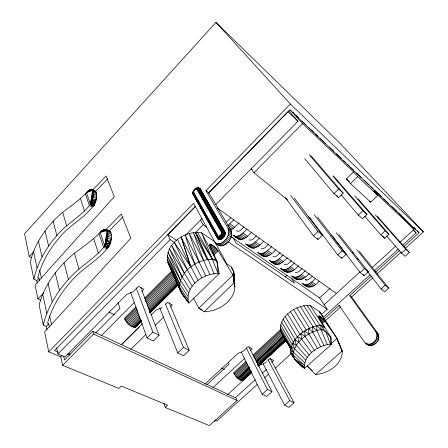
<?xml version="1.0" encoding="UTF-8"?>
<svg xmlns="http://www.w3.org/2000/svg" width="448" height="448" viewBox="0 0 448 448"><rect width="100%" height="100%" fill="white"/><g stroke="black" fill="none" stroke-linecap="round" stroke-linejoin="round"><path stroke-width="0.67" d="M195.194 189.521C193.788 189.084 193.368 191.8 193.452 192.769L217.717 236.27C216.653 244.283 227.959 236.292 224.874 231.65L200.334 189.034L198.626 188.037L195.49 188.709C195.014 189.437 192.987 190.439 193.838 191.419M47.029 329.756L46.323 326.385L43.243 325.007L39.155 305.049C44.498 284.301 58.184 266.767 74.413 253.221C84.073 246.294 93.638 239.271 101.909 230.742C104.899 228.15 110.947 229.925 111.306 234.097C111.922 238.23 110.93 242.514 108.926 246.154C99.238 260.086 82.947 267.529 72.01 280.398C60.872 292.695 51.862 307.132 47.516 323.249L48.714 323.786L49.431 327.152M193.077 192.472L193.043 194.012L217.823 238.672L193.43 195.104L193.318 192.797C192.629 190.898 195.406 189.627 196.386 188.283L197.831 188.513L222.622 231.907C223.216 234.55 220.231 238.638 217.437 237.076L193.116 193.374L193.077 192.472C194.135 190.159 196.65 186.732 199.623 188.367L197.389 187.93M219.184 273.515L188.86 303.162C183.887 286.222 203.913 272.67 219.184 273.515L216.978 261.24L209.67 245.185L209.888 244.182C213.472 244.742 215.986 248.192 218.221 250.824L232.994 275.044L234.802 287.045L234.534 290.175L233.621 293.367L232.092 296.526L227.382 302.417L220.942 307.233L213.455 310.458L205.716 311.752L204.126 311.758L198.817 308.202L193.29 297.842M193.43 195.104L192.982 193.228L193.301 191.8L193.413 192.063M193.872 190.417L194.981 189.42M37.279 283.136L36.736 280.56L33.846 279.132L30.324 261.918C34.983 242.206 47.449 225.249 62.692 212.268C71.585 205.677 80.578 199.214 88.032 190.999C90.53 188.334 96.152 189.89 96.555 193.592C97.054 197.355 96.068 201.214 94.27 204.523C85.434 217.605 70.263 224.549 60.239 236.645C49.846 248.399 41.653 262.242 37.817 277.542L38.942 278.096L39.497 280.672M307.171 366.005L315.538 374.517C327.751 373.677 342.838 364.442 342.25 350.868L336.98 338.486L324.884 321.154C324.318 320.298 317.906 313.046 318.702 317.072L330.932 337.602L331.654 344.21L304.606 368.357C298.407 364.773 293.927 358.77 290.45 352.621C290.92 337.288 306.914 326.928 320.88 325.041L324.268 327.236L322.991 327.214M324.083 318.976L339.069 305.374L364.386 341.936C370.059 350.678 382.794 341.286 377.686 333.161L351.579 297.03L349.737 295.686L371.465 275.957M365.994 343.454C372.462 346.954 379.893 337.686 375.827 331.862L349.737 295.686M192.998 192.707L193.11 194.331L193.71 195.11L193.631 194.538M193.217 192.254L193.256 193.06L217.549 236.667L217.918 238.566L218.607 239.45M233.912 274.977L233.8 271.247L231.482 267.047L226.979 264.13L214.637 241.55L201.516 232.775C184.99 230.059 163.957 244.272 167.888 262.377L181.664 293.306L188.86 303.162M194.964 189.37L196.627 188.199L197.786 188.143C195.944 186.396 189.734 196.857 194.807 189.375M197.086 188.031L198.212 188.373L223.076 231.818C223.726 234.718 220.455 239.198 217.392 237.485L193.049 193.693L193.62 191.246M233.8 271.247L233.458 273.941L234.041 282.856L204.126 311.758M108.102 230.524L104.608 229.494L100.139 232.282L106.943 230.698L107.447 231.745L104.793 246.075L106.294 243.298L109.855 244.266L108.382 247.027L104.793 246.075L100.139 232.282L105.51 229.561L106.943 230.698L104.793 246.075L107.335 248.511L109.418 245.224L105.84 244.261L104.793 246.075L108.086 247.503M163.951 403.726L165.267 407.484L167.63 405.272L121.313 386.058L118.866 388.433L62.619 365.338L60.754 356.888L48.742 351.854L193.57 203.314L214.609 241.802C221.598 252.582 234.83 239.243 231.039 230.479L208.807 192.69L205.957 190.613L290.377 104.031L215.942 22.4L24.545 233.722L29.221 256.547L31.455 257.701M216.076 243.348C223.647 245.7 230.938 235.217 228.071 228.396L205.957 190.613M93.974 203.963L93.772 205.341L92.809 206.735L89.415 205.727L85.316 193.738M93.498 205.783L90.406 204.338L86.419 192.511L91.269 189.616L92.529 190.49L90.406 204.338L92.809 206.735M290.83 349.188L283.545 336.476C272.373 320.617 295.249 303.862 310.24 305.497L319.782 311.881L336.538 337.501L342.362 351.456L338.425 342.513M222.992 238.084L221.038 236.292L222.023 234.007L222.186 232.042L197.473 188.714L196.907 188.446L195.619 189.062M304.741 362.706L290.517 349.602L294.991 359.391L304.399 367.461L297.55 362.46L304.606 368.357C303.279 354.844 318.405 345.464 330.383 344.243L330.932 337.602L323.473 329.078C309.45 331.01 293.356 341.376 292.813 356.77M225.103 232.215L223.524 231.79L221.782 232.215L220.881 235.273L219.386 236.449L217.717 236.27L219.386 236.449L220.881 235.273L222.023 234.007L221.782 232.215L197.148 188.961L196.011 188.776L197.148 188.961L197.54 188.322M193.166 191.962L192.993 192.954L193.396 193.693M94.03 203.986L93.772 205.341L90.406 204.338L92.966 191.374L92.529 190.49L86.419 192.511L90.462 189.644L87.489 191.47L89.555 189.974L88.032 190.999M193.542 191.974L218.344 236.354L218.26 238.342L219.128 239.652M187.869 299.404L179.771 287.678L167.888 262.377L180.555 290.993L188.563 302.411C184.475 297.08 178.735 291.48 179.766 284.122C180.466 278.606 183.478 273.694 187.309 269.774C194.774 262.573 205.391 258.35 215.796 259.638L216.978 261.24L218.131 273.482L201.516 232.775L215.796 259.638M94.08 204.036L93.772 205.341L90.468 204.249C81.155 216.541 66.679 223.608 56.885 235.547C45.976 248.058 37.486 262.842 33.846 279.132M43.243 325.007C47.393 307.849 56.745 292.443 68.426 279.362C79.134 266.661 94.662 259.067 104.86 245.98L108.382 247.027L108.746 245.689M94.136 204.047L93.772 205.341L94.724 203.661L91.375 202.647L90.406 204.338L93.262 192.528L92.966 191.374L96.253 192.438M105.84 244.261L108.926 246.154L104.86 245.98C107.419 241.808 108.791 236.555 107.447 231.745L110.953 232.77M224.532 235.95L221.441 234.405L221.844 233.027L223.625 232.999L225.215 233.593M91.375 202.647L94.27 204.523L90.468 204.249C92.596 200.777 93.783 196.605 93.262 192.528L96.555 193.592M193.099 192.147L193.334 191.43M193.099 192.349L193.452 191.324M193.379 191.912L193.032 193.799L193.374 194.32M111.306 234.097L107.794 233.078L104.793 246.075L107.033 241.326L110.247 243.292L108.382 247.027L108.797 245.745M110.863 239.35L111.485 237.429L107.957 236.426L104.793 246.075L107.324 240.324L110.869 241.31L109.486 244.485M94.186 204.086L93.772 205.341L95.127 202.776L91.79 201.757L90.406 204.338L93.397 193.917L96.695 194.975M96.046 198.43L96.667 196.549L93.363 195.502L90.406 204.338L92.478 199.942L95.805 200.973L93.772 205.341L94.993 202.121M193.542 190.982L194.617 189.431L196.325 188.58M107.033 241.326L110.583 242.306L108.382 247.027L108.864 245.745M110.314 241.898L111.278 239.333L107.75 238.336L104.793 246.075L107.974 234.657L111.49 235.665M95.726 200.194L96.466 198.262L93.15 197.221L90.406 204.338L92.753 199.024L96.074 200.06L93.772 205.341L95.491 201.88L92.478 199.942M221.693 239.103L220.069 237.054L221.161 235.53L221.866 235.267L224.095 236.718M108.382 247.027L108.937 245.756M193.284 191.57L193.575 190.898M217.549 238.442L217.414 237.877C220.707 239.725 224.23 234.909 223.524 231.79L223.765 231.286L198.626 188.037M245.924 361.525L233.582 372.904C235.48 375.984 238.594 380.951 242.648 380.24L251.082 372.333M135.8 306.97L124.449 318.354C126.47 323.215 134.669 331.962 138.695 323.887M193.928 190.49L194.342 189.907L194.684 190.109M225.215 232.87L223.166 232.355L222.264 232.96L222.617 233.509L225.098 234.366M218.344 236.354L220.091 235.805L221.441 234.405M219.716 239.714L218.59 237.513L219.386 236.449L219.923 238.157L221.015 239.439M36.736 280.56L38.942 278.096M46.323 326.385L48.714 323.786M29.221 256.547L34.026 251.513M92.646 190.081L106.098 175.98L114.324 196.694L35.039 284.939L37.884 298.844L40.858 300.255M95.777 191.335L107.811 178.752M195.474 206.332L54.449 350.616L58.223 352.212M208.807 192.69L289.794 109.833L419.065 232.747L403.542 246.837M201.818 277.922L181.132 236.975L190.702 266.834L174.294 242.262L170.134 239.63L167.838 234.724L195.681 206.242M208.382 193.25L288.002 111.793L298.01 121.257L215.762 204.624M141.781 291.245L143.752 289.262L138.443 286.345L133.011 291.844L126.711 294.426L65.033 356.961L57.954 353.976L170.134 239.63M37.884 298.844L43.77 292.863M105.538 230.026L121.223 214.071L130.827 238.241L44.626 331.761L48.742 351.854M60.754 356.888L62.003 355.617M109.351 230.765L123.077 216.838M185.892 234.903L202.059 218.518M165.267 407.484L209.395 425.6L237.082 400.495L235.934 397.975L92.786 331.318L64.523 359.94L63.678 356.21M62.619 365.338L93.559 334.074L92.786 331.318M287.599 199.926L253.949 172.715L302.546 123.614L290.237 109.922M95.553 333.11L119.958 308.459L117.958 302.484M200.586 220.007L203.168 224.762L195.507 232.495L207.362 259.756L193.413 232.708L203.582 260.495L209.899 274.574M101.158 335.821L134.478 302.31M144.687 298.06L171.836 270.838M124.824 319.273L136.192 307.877M145.09 298.962L172.284 271.718M125.35 320.247L136.623 308.958M145.449 300.126L172.9 272.642M126.011 321.25L137.301 309.96M145.645 301.616L173.13 274.12M126.795 322.258L137.603 311.461M146.446 302.624L173.953 275.128M127.674 323.238L137.995 312.934M146.843 304.097L174.373 276.612M230.894 217.711L226.145 221.939M128.626 324.167L138.46 314.356M147.314 305.525L174.854 278.057M227.685 225.652L233.912 219.878M209.266 245.106L210.241 244.132M129.623 325.013L138.964 315.7M147.818 306.88L175.857 278.942M209.261 245.694L210.728 244.233M209.838 245.958L211.327 244.479M130.637 325.752L139.485 316.943M148.338 308.129L176.366 280.224M210.039 246.831L212.016 244.86M210.308 247.828L212.783 245.364M131.634 326.374L139.994 318.058M148.842 309.26L176.859 281.389M149.761 312.598L178.304 284.144M210.633 248.931L213.601 245.98M132.597 326.85L140.538 318.959M149.464 310.083L177.24 282.47M211.478 249.637L214.446 246.691M133.493 327.169L140.93 319.782M149.352 311.416L177.598 283.354M230.58 230.026L233.38 228.374L239.142 222.796M149.643 312.094L177.856 284.082M212.324 250.415L215.292 247.47M149.856 312.57L178.097 284.536M150.517 312.155L177.61 285.27M135.554 327.146L141.473 321.278M150.349 312.469L177.968 285.062M135.974 326.816L141.422 321.406M150.343 312.558L178.091 285.023M212.156 252.224L216.115 248.298M212.934 253.075L216.894 249.15M120.999 344.882L142.29 323.786M151.206 314.961L156.156 310.055L162.193 307.552M121.408 344.848L139.3 327.13M213.64 253.926L217.605 250.001M213.758 255.242L218.221 250.824M165.575 304.209L167.507 302.299L172.435 305.004L170.514 306.897M251.474 232.406L246.215 237.429L242.043 239.439L240.722 239.568L238.414 238.997L232.904 235.116C238.05 238.997 243.684 232.512 246.904 229.118M149.772 312.116L178.214 284.144M243.88 226.929C242.071 228.497 239.327 232.837 236.365 230.81M130.939 349.216L145.813 334.589M155.232 325.326L163.66 317.038M141.921 290.534L159.113 335.25L153.272 340.956L147.034 337.904L152.908 332.142L136.265 287.963M256.418 235.782C254.514 237.345 252.246 241.242 249.194 239.882M263.872 241.158L258.586 246.154L254.442 248.091L253.12 248.209L250.807 247.615L245.454 243.841C250.55 247.75 256.228 241.427 259.437 238.022M257.555 252.258C262.601 256.183 268.318 250.04 271.51 246.618M268.425 244.406C266.51 245.963 264.359 249.659 261.346 248.433M346.366 178.903L353.55 171.976L357.784 176.607L377.765 195.53L370.686 202.205L350.515 183.579L346.366 178.903L349.384 181.692M333.95 193.592L338.638 189.078L343.174 193.138L338.509 197.607L333.95 193.592L304.786 158.71M258.485 252.952C264.488 259.986 271.236 255.142 275.817 249.62M350.515 183.579L357.784 176.607M280.14 252.616C278.236 254.173 275.923 258.014 272.894 256.586M169.154 302.842L189.196 350.302L183.49 355.746L177.727 352.923L183.456 347.43L165.301 303.705M287.358 257.779L282.038 262.702L277.95 264.51L274.31 263.962L269.242 260.389C274.266 264.342 280.022 258.3 283.22 254.856M313.443 235.889L317.918 231.627L322.442 235.234L317.99 239.456L313.443 235.889L285.382 197.641M298.458 265.703C293.44 272.031 286.692 275.246 280.538 268.24C285.516 272.21 291.301 266.302 294.493 262.847M291.402 260.602C289.492 262.153 287.157 265.972 284.144 264.516M285.057 277.178L287.084 275.262M358.294 215.046L362.846 210.762L367.018 214.502L362.494 218.747L358.294 215.046L341.18 194.874M302.193 268.38C300.283 269.92 298.082 273.554 295.109 272.238M309.243 273.302C304.259 279.558 297.545 282.722 291.452 275.834C296.386 279.81 302.198 274.042 305.379 270.581M249.547 368.357L238.386 378.823L249.676 368.469M256.654 361.693L283.545 336.476L284.071 336.941L256.351 362.354M337.753 254.951L342.104 250.897L346.282 254.229L341.953 258.25L337.753 254.951L309.473 217.347M319.105 281.187C314.546 287.185 307.485 289.593 302.008 283.175C306.645 287 312.346 281.954 315.398 278.527M312.262 276.282C310.66 277.917 307.731 281.394 305.144 279.294M204.837 384.227L237.938 353.466L243.27 351.187L248.22 346.59L252.174 348.757L250.197 350.582M206.847 384.81L229.186 364.073L228.301 362.191M212.89 387.677L245.039 357.974M380.744 234.83L385.162 230.754L389.015 234.209L384.625 238.252L380.744 234.83L364.784 216.25M253.12 354.894L280.37 329.773M234.03 373.755L246.378 362.387M253.579 355.751L280.84 330.641L280.252 327.499L291.39 346.836M234.59 374.651L246.915 363.306M253.59 357.162L281.322 331.632L280.84 330.641M235.239 375.558L247.52 364.258M254.178 358.142L281.814 332.718L290.825 348.202L281.215 331.408L280.252 327.499M330.193 288.249L319.637 297.959L230.67 236.449M235.962 376.454L247.811 365.568M255.024 358.943L282.318 333.855L291.133 348.79L282.834 334.992L255.69 359.918M236.746 377.311L249.038 366.027M249.396 367.254L237.558 378.112L249.446 367.349M256.082 361.116L283.354 336.095L291.133 348.886M239.198 379.434L249.978 369.561M257.163 362.981L284.878 337.59M239.977 379.926L250.751 370.059M257.415 363.955L285.118 338.593M240.694 380.279L250.947 370.899M257.611 364.801L285.807 339.002M324.145 304.702L360.142 271.779M241.338 380.492L251.07 371.594M257.729 365.506L285.897 339.741M249.071 373.722L250.611 372.31M259.874 363.843L261.414 362.432M270.161 354.435L271.701 353.024M280.448 345.027L281.994 343.622M241.892 380.559L251.608 371.672M258.261 365.59L285.886 340.334M258.294 365.736L261.901 362.443M263.446 361.026L272.205 353.018M273.75 351.607L281.994 344.07M284.054 342.188L285.6 340.777M360.231 272.586L364.465 268.716L368.334 271.802L364.123 275.638L360.231 272.586L332.343 236.264M242.329 380.475L251.524 372.064M258.171 365.994L286.266 340.306M242.648 380.24L251.423 372.221M258.132 366.089L285.992 340.62M227.646 394.666L251.748 372.646M258.922 366.083L259.952 365.148L265.093 362.93L266.549 361.603M267.999 360.276L269.942 358.506L273.644 360.539L271.712 362.298M372.254 267.478L395.998 245.834M399.616 242.542L414.07 229.365L398.446 212.8M318.209 316.837L319.245 315.896M321.412 314.563L327.208 309.277L319.088 297.142M318.17 317.554L319.715 316.148M318.724 317.918L320.27 316.512M319.346 318.394L320.891 316.988M319.497 319.43L321.558 317.559M320.191 320.074L322.252 318.203M322.991 317.559L370.076 274.753M374.214 270.99L398.535 248.886M402.674 245.123L416.125 232.893L413.28 229.818M235.222 397.902L255.27 379.68M262.466 373.145L266.577 369.404M320.891 320.779L322.952 318.903M375.603 272.199L399.403 250.594M321.059 321.983L323.635 319.648M321.709 322.739L324.285 320.404M322.308 323.49L324.884 321.154M214.446 421.344L216.003 419.933M325.377 320.779L340.928 306.678M351.579 297.03L372.781 277.81M376.914 274.058L401.218 252.028M405.356 248.282L423.455 231.874L340.133 143.455L215.942 22.4M401.509 253.137L405.804 249.245L409.377 252.448L405.104 256.306L401.509 253.137L386.557 235.9M256.161 361.267L283.545 336.476L291.094 348.841M257.191 384.468L216.905 420.946L215.102 420.19M264.421 377.916L268.554 374.175M275.268 368.094L291.278 353.595M262.136 394.229L267.445 389.458L271.975 391.72L266.689 396.458L262.136 394.229L241.231 352.05M381.08 288.938L385.196 285.242L388.791 288.103L384.698 291.771L381.08 288.938L366.979 270.9M331.24 343.61L336.98 338.486M315.538 374.517L342.25 350.868M284.648 405.244L289.839 400.658L294.067 402.774L288.904 407.327L284.648 405.244L263.144 363.849M222.617 233.509L222.023 234.007L224.868 235.155M195.838 188.518L195.49 188.709L196.627 188.199M196.907 188.446L197.848 187.942L200.312 188.994L224.549 231.47C225.938 235.015 222.242 240.335 218.327 239.215M195.048 189.039L195.647 188.586M217.767 237.317L221.038 236.292M194.617 189.431L195.782 188.658M196.386 188.283L198.038 187.93L196.913 188.25M104.759 230.098L103.594 229.757L101.31 231.213L104.608 229.494M101.909 230.742L103.594 229.757M197.473 188.714L198.985 188.278L200.01 188.625M86.419 192.511L91.958 189.902L95.239 190.971M195.944 188.457L197.182 187.992M100.139 232.282L106.294 229.964L109.788 230.994M221.844 233.027L196.532 188.888M198.072 188.317L199.158 188.227M331.654 344.21L330.383 344.243L325.892 331.906L320.925 329.437L316.831 325.713L316.882 330.45L323.966 345.492M106.294 243.298L110.247 243.292M198.862 188.054L198.346 188.037L198.638 188.21M91.79 201.757L95.491 201.88M198.195 187.908L198.542 187.947M107.335 248.511L103.712 247.554L98.93 233.565M219.453 236.874L220.069 237.054M106.943 230.698L110.443 231.728M92.529 190.49L95.81 191.559M224.874 231.65L223.765 231.286C225.383 234.707 220.5 240.962 217.185 237.838M214.066 273.728L208.118 259.61L195.507 232.495L212.559 259.375L216.978 261.24M68.454 353.22L70.358 354.038M67.172 354.015L69.726 355.102M93.559 334.074L237.082 400.495M109.043 312.06L114.598 314.826M221.284 367.965L224.381 369.51M152.908 332.142L159.113 335.25M183.456 347.43L189.196 350.302M202.266 309.977L198.817 308.202L232.994 275.044L233.458 273.941L234.41 284.054L233.643 272.479L234.018 273.683L234.802 287.045L233.643 272.479M217.549 236.667L218.59 237.513M218.277 236.578L219.005 237.009L219.542 238.745L220.349 239.646M294.991 359.391L304.293 365.17L290.45 352.621M167.838 234.724L176.674 240.352M309.243 354.984L298.738 342.199L294.93 339.774L296.307 345.374L307.25 357.538M311.657 352.559L301.7 339.181L297.668 336.588L298.738 342.199M296.307 345.374L292.785 343.073L294.47 348.617L305.732 360.136M198.99 188.082L224.179 231.347C225.669 234.853 221.441 240.705 217.672 238.599M199.707 188.446L200.334 189.034M215.253 242.687L219.089 245.358M365.585 343.095L367.881 344.714M219.419 243.79L222.432 245.812M369.27 344.232L371.157 345.498M218.193 243.908L221.211 245.924M368.105 344.193L369.992 345.453M217.067 243.762L220.086 245.773M367.002 343.93L368.889 345.19M314.429 350.336L305.105 336.42L300.927 333.626L301.7 339.181M220.702 243.41L223.72 245.431M370.468 344.047L372.355 345.318M222.012 242.771L225.025 244.798M371.655 343.65L373.537 344.915M223.3 241.892L226.313 243.93M372.798 343.039L374.679 344.31M224.532 240.811L227.539 242.85M373.862 342.244L375.738 343.521M225.669 239.551L228.67 241.595M374.802 341.281L376.678 342.563M203.168 224.762L206.629 227.119M227.976 241.662L327.208 309.277M222.186 232.042L222.706 232.394M226.671 238.151L229.667 240.206M375.609 340.183L377.479 341.471M227.506 236.662L230.502 238.722M376.242 338.99L378.112 340.278M228.15 235.127L231.14 237.194M376.684 337.73L378.554 339.018M228.586 233.593L231.571 235.665M376.925 336.448L378.79 337.742M236.118 236.359L240.722 239.568M248.679 245.112L253.12 248.209M260.798 253.557L265.082 256.547M272.496 261.71L276.634 264.594M283.791 269.584L287.79 272.373M294.711 277.194L298.581 279.888M305.273 284.553L309.014 287.157M234.898 236.219L239.501 239.417M247.458 244.955L251.894 248.046M259.571 253.389L263.855 256.368M271.27 261.526L275.408 264.41M282.57 269.394L286.569 272.171M293.49 276.993L297.354 279.681M304.052 284.34L307.793 286.944M228.799 232.109L231.778 234.181M376.958 335.182L378.823 336.476M258.093 252.633L262.763 255.931M233.817 235.799L238.414 238.997M246.372 244.53L250.807 247.615M270.178 261.083L274.31 263.962M281.473 268.94L285.471 271.718M292.393 276.534L296.257 279.222M302.954 283.875L306.695 286.479M228.536 229.471L231.51 231.549M376.398 332.853L378.263 334.152M237.446 236.225L242.043 239.439M250.001 244.994L254.442 248.091M262.119 253.456L266.403 256.446M273.812 261.621L277.95 264.51M285.107 269.511L289.106 272.3M296.022 277.133L299.886 279.832M306.578 284.508L310.313 287.118M228.782 230.72L231.756 232.798M376.779 333.973L378.644 335.272M339.069 305.374L339.998 306.029M238.829 235.805L243.432 239.025M251.384 244.597L255.819 247.705M263.497 253.081L267.775 256.077M275.184 261.268L279.317 264.163M286.468 269.17L290.466 271.97M297.377 276.814L301.241 279.518M307.927 284.2L311.662 286.815M228.071 228.396L231.039 230.479M375.827 331.862L377.686 333.161M223.58 237.434L220.881 235.273M228.284 226.716L231.991 229.326M240.24 235.122L244.832 238.353M252.784 243.936L257.214 247.05M264.886 252.442L269.164 255.45M276.562 260.646L280.694 263.553M287.84 268.576L291.833 271.382M298.743 276.237L302.602 278.947M309.282 283.64L313.012 286.266M294.47 348.617L291.301 346.388L293.289 351.82M228.614 225.014L233.38 228.374M241.623 234.186L246.215 237.429M254.156 243.029L258.586 246.154M266.241 251.558L270.519 254.576M277.911 259.79L282.038 262.702M289.178 267.742L293.166 270.553M300.065 275.425L303.918 278.141M310.593 282.85L314.322 285.482M305.525 279.597L306.589 280.347M229.947 223.832L234.707 227.203M242.934 233.033L247.526 236.286M255.455 241.909L259.879 245.039M267.529 250.46L271.802 253.484M279.182 258.72L283.304 261.638M290.438 266.694L294.42 269.517M301.314 274.4L305.161 277.127M311.825 281.848L315.549 284.486M317.464 348.376L308.846 333.995L304.595 330.971L305.105 336.42M217.28 207.995L336.37 293.518M222.359 238.65L220.091 235.805M320.673 346.746L312.816 331.985L308.554 328.726L308.846 333.995M308.23 216.602L310.94 218.798M331.027 235.038L333.194 236.79M352.195 252.151L353.282 253.03M252.235 169.635L251.149 168.756L253.949 172.715M316.882 330.45L312.676 326.95L312.816 331.985M217.89 238.89L218.17 239.12L193.043 194.012M333.547 176.098L367.018 214.502M307.21 365.999L312.284 370.714M413.286 230.21L416.125 232.893M302.546 123.614L353.55 171.976M414.07 229.365L373.492 190.887L377.765 195.53M292.818 112.302L294.33 113.742M295.344 114.705L298.374 117.589M301.913 120.954L305.956 124.802M308.991 127.686L309.999 128.649M311.013 129.612L314.042 132.496M315.56 133.941L318.086 136.343M320.107 138.27L325.668 143.556M329.207 146.922L333.754 151.25M336.28 153.653L341.841 158.945M343.358 160.39L345.884 162.792M347.402 164.231L349.423 166.158M350.431 167.121L353.466 170.005M356.496 172.889L361.553 177.699M364.078 180.102L369.13 184.912M370.647 186.357L373.173 188.759M374.69 190.198L381.259 196.454M383.79 198.856L388.842 203.666M391.367 206.069L396.928 211.361M290.377 104.031L423.455 231.874M413.829 227.13L415.733 229.174M417.161 230.703L419.065 232.747M369.751 201.163L370.686 202.205M288.725 110.852L298.01 121.257M377.384 216.378L409.377 252.448M375.228 214.726L405.804 249.245M358.047 198.811L389.015 234.209M354.693 195.871L385.162 230.754M332.758 175.941L362.846 210.762M382.368 235.631L384.625 238.252M310.873 155.579L343.174 193.138M309.176 154.728L338.638 189.078M336.734 195.49L338.509 197.607M359.369 251.345L388.791 288.103M356.681 249.514L385.196 285.242M339.192 234.797L368.334 271.802M336.241 232.764L364.465 268.716M357.157 258.328L358.008 259.426M317.542 217.05L346.282 254.229M363.278 274.54L364.123 275.638M314.3 214.794L342.104 250.897M294.297 198.005L322.442 235.234M341.118 257.141L341.953 258.25M290.73 195.502L317.918 231.627M317.162 238.33L317.99 239.456M217.616 243.813L218.26 244.698M179.771 287.678L167.244 259.162L179.766 284.122L187.891 296.173M179.766 284.122L167.294 255.758L180.544 280.442L188.636 292.83M310.24 305.497L324.268 327.236M194.925 283.108L187.309 269.774L171.601 245.414L184.369 273.151L192.203 286.188M291.614 278.505L294.622 283.181L236.034 242.906L232.915 237.558M323.473 329.078L320.88 325.041L320.925 329.437L327.23 344.652M307.126 305.39L319.95 325.41M303.811 305.754L316.551 325.83M329.319 327.062L319.782 311.881L320.219 313.622M300.384 306.594L313.404 327.314M180.544 280.442L168.056 252.263L182.09 276.746L190.086 289.464M296.957 307.877L309.87 328.658M293.625 309.568L306.432 330.411M184.369 273.151L169.501 248.78L182.09 276.746M290.494 311.618L303.19 332.522M287.65 313.964L300.238 334.925M285.18 316.534L297.31 336.946M283.158 319.256L295.193 339.713M281.635 322.045L293.591 342.541M280.661 324.822L292.197 344.742M200.004 188.815L224.549 231.47M281.322 331.632L290.864 348.225M198.593 188.289L223.524 231.79M197.557 232.439L212.559 259.375M198.162 280.319L190.82 266.734L181.132 236.975M270.105 358.288L294.067 402.774M267.949 359.705L289.839 400.658M203.582 260.495L189.207 233.57L199.091 262.013L205.772 275.985M199.091 262.013L185.074 235.01L194.79 264.118M249.088 347.267L271.975 391.72M246.282 347.962L267.445 389.458M177.503 239.417L190.702 266.834M174.294 242.262L187.309 269.774M169.198 265.311L181.664 293.306M337.019 339.321L337.865 341.236M159.751 307.888L177.727 352.923M140.672 287.291L141.422 289.234M232.865 270.665L231.482 267.047L231.549 268.341M233.559 272.474L234.018 273.683M193.452 194.886L193.637 195.373M182.302 293.63L182.773 294.93M130.553 292.258L147.034 337.904M80.5 198.705L84.566 211.07M93.694 238.806L98.437 253.232M196.56 188.434L196.65 188.726M62.692 212.268L66.567 225.82M74.413 253.221L78.938 269.018M336.538 337.501L336.862 338.716M53.116 221.25L56.885 235.547M64.036 262.707L68.426 279.362M44.985 230.905L48.653 245.952M55.205 272.843L59.472 290.354M38.422 241.03L42.011 256.827M48.054 283.416L52.231 301.778M39.676 270.127L41.457 278.309M49.633 315.801L51.565 324.666M56.622 347.844L57.954 353.976M33.522 251.434L37.061 267.96M42.689 294.224L46.799 313.404M221.799 234.534L221.866 235.267M141.394 320.942L134.994 327.32L141.434 320.925M141.232 320.449L134.299 327.326L141.288 320.454"/></g></svg>
